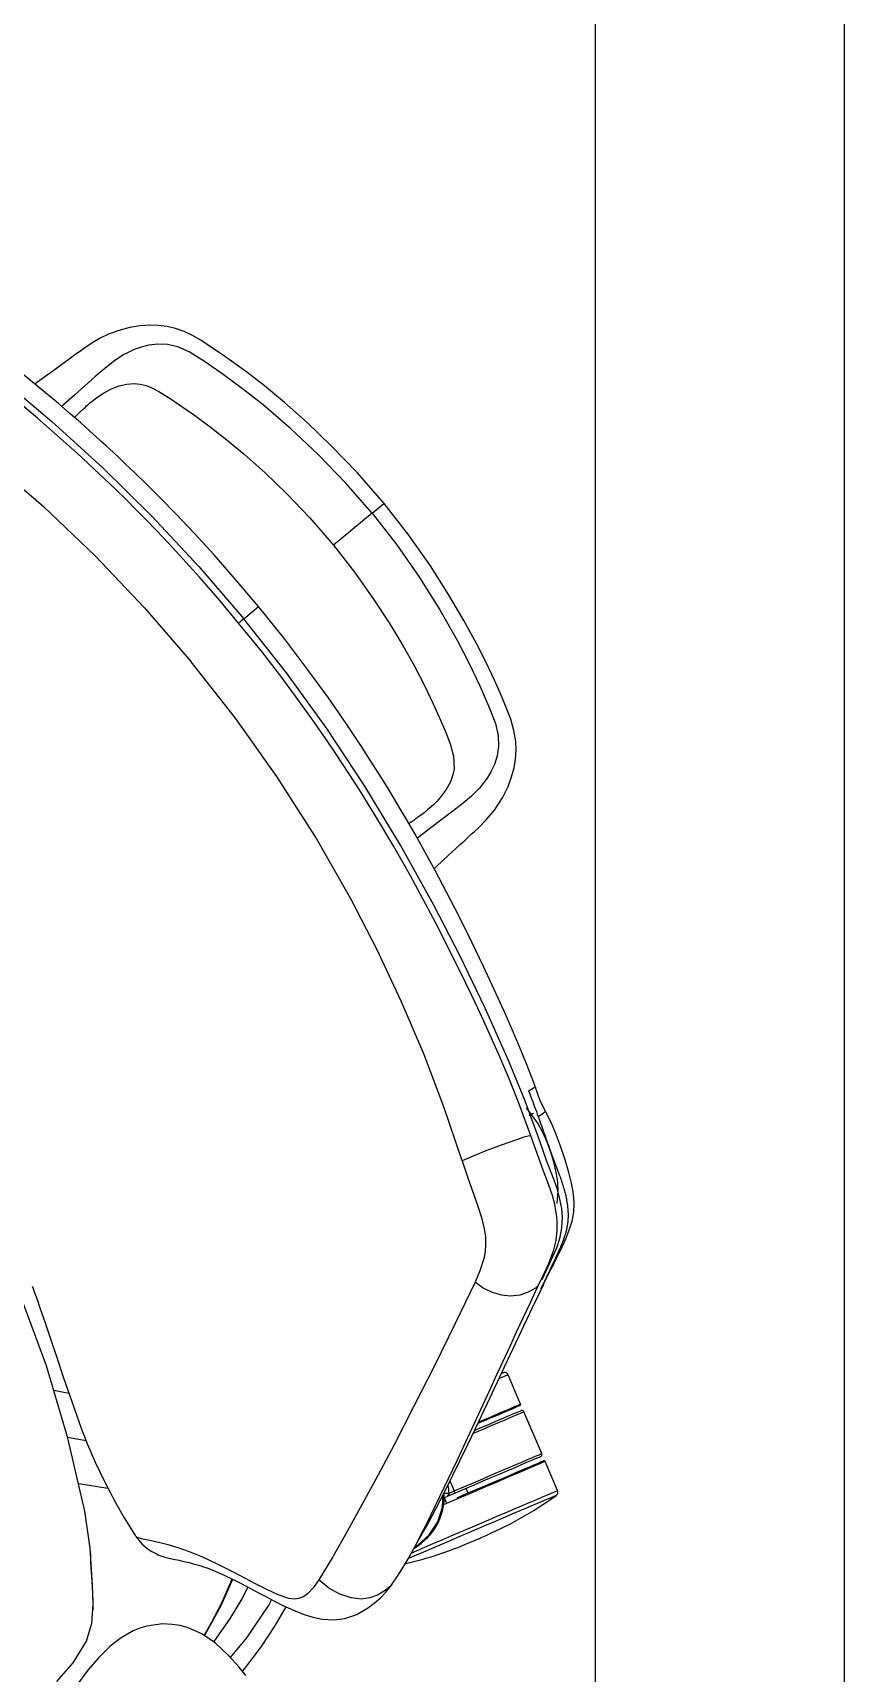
# Model space of a CAD drawing. Extents: x -15 to 8521, y -5327 to 1905.
# Drawn here: x 488 to 514, y 1236.6 to 1289.3 of the extents above; entities that cross this region are included whole.
import ezdxf

# ---------------------------------------------------------------- set-up
doc = ezdxf.new("R2010")
doc.units = 0
doc.layers.add('AR-DIV', color=2, linetype='Continuous')
doc.layers.add('AR-MOB', color=2, linetype='Continuous')

# ---------------------------------------------------------------- blocks, each defined once
blk = doc.blocks.new('CAD-GIR-TELA')
at = {"color": 1, "linetype": 'Continuous'}
for p, q in [((0.001791701836054926, 0.4293157944562154), (0.001791701836054926, 0.4342533092258236)), ((0.001791701836054926, 0.4293157944562154), (0.001791701836054926, 0.4132562680101728)), ((0.001791522077837726, 0.375997456456389), (0.0017915220780651, 0.3821101148550952)), ((0.1834719215237328, 0.3460228232993359), (0.1807720444019196, 0.3461613819022205)), ((0.1833120287917609, 0.3452918915654664), (0.1834719215237328, 0.3460228232993359)), ((0.2279658113104688, 0.3144489004648676), (0.2277228694858877, 0.3150591879239073)), ((0.2285912047923375, 0.3128778524605877), (0.2279658113104688, 0.3144489004648676)), ((0.2530776897308442, 0.2842309178358846), (0.2433206320486079, 0.287089849725362)), ((0.2557298255039768, 0.2834431177298029), (0.2557299161007904, 0.2834433668517704)), ((0.269684158019345, 0.279354325371969), (0.2557298255039768, 0.2834431177298029)), ((0.2696842259631467, 0.2793545744943913), (0.2557299161007904, 0.2834433668517704)), ((0.269684158019345, 0.279354325371969), (0.2696842259631467, 0.2793545744943913)), ((0.2820991266569308, 0.2757272968824509), (0.2723420689594604, 0.2785862287569216)), ((0.264450456684699, 0.253026378920822), (0.2629068350427133, 0.2534786760606949)), ((0.2577437718637157, 0.2510168715189138), (0.2610933660807859, 0.2500354109620275)), ((0.2605805543141742, 0.2482853329079262), (0.2610933660807859, 0.2500354109620275)), ((0.2618343081092007, 0.2498183101533868), (0.2610329420356265, 0.2470834197006297)), ((0.2607753471422711, 0.2462042814422603), (0.261121132162998, 0.2458381134911178)), ((0.2608410481100236, 0.2461347077191931), (0.2623053801792139, 0.2457056471216674)), ((0.1543907513093927, 0.1713866442742074), (0.1581970023469239, 0.1744501867738109)), ((0.1736132096632446, 0.1689960667304149), (0.1689052859019284, 0.1650409410794964)), ((0.1826698080833467, 0.1584484346085446), (0.1897676865594349, 0.1646973075780807))]:
    blk.add_line(p, q, dxfattribs=at)
at = {"color": 1, "linetype": 'Continuous', "flags": 128}
for points in [[(0.001791701835827553, 0.4342966569070086), (-0.01117044715874727, 0.4339364679544815), (-0.02315869779476998, 0.4330111736940125), (-0.03398018941538794, 0.4317192132375567), (-0.04353123091436828, 0.430217625705609), (-0.05178107311871827, 0.4286276668685787), (-0.05876392394679897, 0.4270430528813449), (-0.06460137604585725, 0.4255471725577991), (-0.06888151879297766, 0.4243584403079694), (-0.07248001686298267, 0.4233051412579698), (-0.07570661143813595, 0.4222916568696746), (-0.07878134190059427, 0.4211668817001737), (-0.08160779698960141, 0.4198552630437007), (-0.08414330279788373, 0.4183375503616844), (-0.08639482914509244, 0.4166346701049406), (-0.0884507756588846, 0.4146975673847919), (-0.09031896144279017, 0.4125324476526657), (-0.09206111846151543, 0.410102893426938), (-0.09374199646913439, 0.407253813290481), (-0.09542636788864911, 0.4035329780467691), (-0.09640920429342259, 0.4005704329401851), (-0.09711525187708503, 0.3976280896008575), (-0.09755845029803822, 0.3949361844565829), (-0.0979230442210337, 0.3913211592407606), (-0.09802883727775225, 0.3897287091635917), (-0.09810785509057496, 0.3883622830717286), (-0.0982026243771088, 0.3867902612155376), (-0.09830443142959666, 0.3851560940643139), (-0.09844252009293086, 0.3827558459611282), (-0.09861396314431659, 0.3795859838555771), (-0.0987839510851245, 0.376602648170774), (-0.09891082914805338, 0.3745541187968229), (-0.09903460446162171, 0.3725824783368807), (-0.09906348593517578, 0.372101260085401)], [(0.1026444351657574, 0.3721292526365687), (0.1025855624795895, 0.3731032168070669), (0.1024286479280363, 0.3756023221021678), (0.1022669546989619, 0.3783205438535333), (0.1021048991124189, 0.3813069822722355), (0.1019742558780763, 0.3836762030337013), (0.1018607229796089, 0.3856041560775338), (0.1017761791370049, 0.3869420460669062), (0.1016912615884848, 0.3883622830726381), (0.1016122437911235, 0.3897287091635917), (0.1015064450671161, 0.3913211592407606), (0.1011418511441207, 0.3949361844565829), (0.1003847273409519, 0.3990667618327279), (0.09900977440179304, 0.4035329780467691), (0.0973253973154442, 0.4072538132900263), (0.09564451930759788, 0.410102893426938), (0.09390236794047269, 0.4125324476531205), (0.09203418215679449, 0.4146975673843372), (0.08997823565846375, 0.4166346701049406), (0.0877267036437388, 0.4183375503616844), (0.08464902898867877, 0.4201346903259946), (0.08115924553089826, 0.4216351001746261), (0.07736645854492963, 0.4229083989353057), (0.07323654928904944, 0.4241365381835749), (0.06818478255922855, 0.4255471725577991), (0.06234732763437023, 0.4270430528817997), (0.05536447679082812, 0.4286276668681239), (0.04711463460193954, 0.4302176257060637), (0.03756359166686707, 0.4317192132380114), (0.02674210077225325, 0.4330111736940125), (0.01475385154049036, 0.4339364679544815), (0.001791700430885612, 0.4342966569065538)], [(0.001791701836054926, 0.4293157944562154), (-0.01110542136689219, 0.4289560131519465), (-0.0237780846834994, 0.4279496854314857), (-0.03594583955668895, 0.4264062902589103), (-0.04732823602557801, 0.4244352159876144), (-0.05553947806583892, 0.4226585495503059), (-0.06301005269415327, 0.4207639339092566), (-0.06971529372299301, 0.4188574055606296), (-0.07554551838506995, 0.4169279124766945), (-0.07911330049773824, 0.415174799632041), (-0.08186795673373126, 0.413075629990999), (-0.08393746921410639, 0.4107567324144838), (-0.08545920187248157, 0.4083540383621767), (-0.08657049033740805, 0.4060036604746529), (-0.08738699072364398, 0.4038043880300393), (-0.08833769571424455, 0.3998074320693377), (-0.08865971762838853, 0.3961640972361238), (-0.08868587572601427, 0.3926585056942713), (-0.08859195007016751, 0.3884400099664163), (-0.08842700123341274, 0.3841152512577537), (-0.08824606878511077, 0.3796019278424865), (-0.08808455675011828, 0.3748980693485464), (-0.08806729354000709, 0.3741758796286376)], [(0.001791700430658238, 0.4293157944562154), (0.01468882434392071, 0.4289560131514918), (0.02736148695021257, 0.427949685431031), (0.03952924182362949, 0.4264062902589103), (0.05091163971314927, 0.4244352159880691), (0.05912287891169399, 0.4226585495503059), (0.06659345354069046, 0.4207639339092566), (0.07329870023636431, 0.4188574055606296), (0.07912891923137977, 0.4169279124771492), (0.08269670701088216, 0.415174799632041), (0.08545135757958633, 0.413075629990999), (0.08752087006018883, 0.4107567324140291), (0.08904260271856401, 0.4083540383621767), (0.09015389118371786, 0.4060036604746529), (0.09097039723656053, 0.4038043880300393), (0.09192110221192706, 0.3998074320693377), (0.09224311847469835, 0.396164097235669), (0.09226927657186934, 0.3926585056942713), (0.09217535656785003, 0.3884400099664163), (0.09201040207904043, 0.3841152512577537), (0.09182946963142058, 0.3796019278429412), (0.09166795759574597, 0.3748980693485464), (0.09165065476236123, 0.3741739545621385)], [(-0.08272965060382376, 0.3750879023355083), (-0.08280583745749936, 0.3761896900859938), (-0.08291036790092221, 0.3776685619886848), (-0.08301438876537759, 0.3790535365255892), (-0.08308976596003959, 0.3799258351837125), (-0.08313337976483126, 0.3806071684616654), (-0.08314530377583651, 0.3809984300614815), (-0.08314946529162626, 0.381302045069333), (-0.08315041649007071, 0.3819098186359042), (-0.0831415499076229, 0.3827854238593318), (-0.08304917562668379, 0.3850899627959734), (-0.08277020131367863, 0.3875878677699802), (-0.08222730772149589, 0.3901240926397804), (-0.08137812670383937, 0.3926414293296148), (-0.08027982103089926, 0.3949174774702442), (-0.07896777207292871, 0.3967787104029412), (-0.07757208516500214, 0.3981865817781909), (-0.07595933707239055, 0.3993943380960445), (-0.07432600790048127, 0.4003309562071991), (-0.07193972210848187, 0.4013722066765695), (-0.06861733342134357, 0.4025043196916158), (-0.06427575313728084, 0.4037980466737281), (-0.05884321918688329, 0.4053110486524929), (-0.05321380599048098, 0.4067412506460641), (-0.04659683435215811, 0.4082215493399417), (-0.03893359861899626, 0.4096693259421045), (-0.03021065453663141, 0.4110050870485793), (-0.02045527418817983, 0.4121296810399144), (-0.009743225801230437, 0.412919270293969), (0.001791701836054926, 0.4132214811493213)], [(0.001791700430658238, 0.4132214811493213), (0.0127722545864799, 0.4129470363759538), (0.0230149609703858, 0.4122252996103271), (0.03240119660767959, 0.4111889863434044), (0.04086055830498481, 0.4099473943470002), (0.04836339456824135, 0.4085890761525661), (0.05491392353883384, 0.4071848737003165), (0.06157615093820823, 0.4055359402609611), (0.06704597714974625, 0.4040310914697329), (0.07145521742359051, 0.402733152014207), (0.07526911205445685, 0.4014668740483103), (0.07868838757667618, 0.399912290897646), (0.08197866182058533, 0.3974094487361981), (0.08320783153044431, 0.3959340872456778), (0.08438731221826856, 0.3939364698671852), (0.0854554454999743, 0.3912992815762664), (0.08625598492835707, 0.3881632551328948), (0.08650492838933133, 0.3864825243158521), (0.08664210549272866, 0.3849495470858528), (0.08672792893435144, 0.3825185434011473), (0.08673383998961981, 0.3816878259299301), (0.08673015973249676, 0.381098261104853), (0.08671481592114105, 0.3805726533760208), (0.08668232780200924, 0.3801466955119395), (0.08663287655303975, 0.3795975341904523), (0.08654324830126825, 0.3783929938254005), (0.08645094761550354, 0.3770848176222898), (0.08636005108314748, 0.375770368006215), (0.08631312506076938, 0.3750868605397955)], [(0.0017915220780651, 0.3821131496456474), (-0.009678301941221434, 0.3819841936738158), (-0.02012150130417467, 0.3816419416880308), (-0.02953577160246823, 0.3811493090038311), (-0.03792163728553533, 0.3805630960509916), (-0.04527850914087139, 0.3799348489724252), (-0.05160732848412408, 0.3793093649092043), (-0.05691024685165758, 0.3787248052312862), (-0.06071089540660068, 0.3782719192499826), (-0.06373011353184665, 0.3778919815003974), (-0.06623822128221946, 0.3775627519462432), (-0.06777632256148536, 0.3773547555083496), (-0.06935032610840608, 0.3771371111483859), (-0.07132261201968504, 0.3768575479934952), (-0.07369274435654916, 0.3765115365035854), (-0.07646015124873884, 0.3760936638677777), (-0.08023061891981342, 0.3755004754111724), (-0.08454989688948444, 0.3747873674083166), (-0.08941555051319483, 0.3739414986234806), (-0.09469449627499671, 0.3729732869674081), (-0.1067777950618165, 0.3705615564886102)], [(0.1776264153429565, 0.3525869635273011), (0.1762887971292457, 0.3530541175528015), (0.1699072992332731, 0.3551438204503938), (0.1642233843660961, 0.3569119487210628), (0.1584353353684946, 0.3586196076403212), (0.1520036049000737, 0.3604227718792572), (0.1448352354746021, 0.362361799665905), (0.1369864613166101, 0.3643913049868388), (0.1285739067404847, 0.3664452018811062), (0.1195515629492547, 0.3685494219448628), (0.1110166541980107, 0.3704229072886847), (0.1032820357527271, 0.3720073400963884), (0.09634817188521083, 0.373333204159735), (0.09021497201456441, 0.3744309153235008), (0.08488841512507861, 0.3753263599264756), (0.08209777737351942, 0.3757738330973552), (0.07876068467498953, 0.3762891814249087), (0.07463783018579306, 0.3768959584872391), (0.06972680755097826, 0.3775753440613698), (0.06402383464273953, 0.3783049622388717), (0.05752567281001575, 0.3790586096165498), (0.04867535526045685, 0.3799519253370818), (0.03867526514227393, 0.3807763014519878), (0.02752663111073161, 0.3814629795970177), (0.01523121683499085, 0.3819360899683488), (0.0017915220780651, 0.3821131496456474)], [(-0.1080827496291477, 0.3646012491290094), (-0.08633711715674508, 0.368643726958453), (-0.06444076991874681, 0.3718410833553207), (-0.04242873259477165, 0.3741453278785229), (-0.02033845065966489, 0.3755344922515178), (0.001791522077837726, 0.375997456456389)], [(0.001791522077837726, 0.375997456456389), (0.001791240388683946, 0.3749341018365158), (0.001790936062207038, 0.3745470527114776), (0.001790573704965936, 0.3742454533507953), (0.001790188694940298, 0.3740210373189257), (0.001789820670865083, 0.3738656061832444), (0.001789655057791606, 0.3738237532515996)], [(0.2266197681494759, 0.3149995112453325), (0.2258456246224796, 0.316661603004377), (0.2216802150944659, 0.3250891050624887), (0.2200337955475788, 0.327778836017842), (0.2179444550222343, 0.330376187010188), (0.2152985020641154, 0.3327701617017738), (0.2129528122570719, 0.3343835835503342), (0.2103000196982521, 0.3358361841214901), (0.2073994386928462, 0.337127601042539), (0.2043625865078411, 0.3382759751111735), (0.1979578860573383, 0.3404518751258365), (0.1914487117892349, 0.3427652013829174), (0.1785389362946717, 0.3473289838707387), (0.1654042125660453, 0.3514218981204067), (0.1475934643694927, 0.356282501305941), (0.1296432176898179, 0.3606596214854108), (0.1116657937855052, 0.3646012491285546), (0.08992015563057976, 0.368643726958453), (0.06802381405918823, 0.3718410833557755), (0.04601177673589518, 0.3741453278789777), (0.02392149444563074, 0.3755344922519726), (0.001791522077837726, 0.375997456456389)], [(0.001793067785456515, 0.3738249309349158), (-0.008440534938017663, 0.3737308297527306), (-0.0175429400972007, 0.373479712102835), (-0.02551266534260321, 0.3731309375830278), (-0.03235018520035737, 0.372734421729092), (-0.03805730263820806, 0.3723341916461322), (-0.0426912023992827, 0.3719629959109625), (-0.04721888162907817, 0.3715604331137001), (-0.05179856563950125, 0.3711132543558051), (-0.05642964292019315, 0.3706202593152739), (-0.07326366677239093, 0.3684852157261957), (-0.09008352165596989, 0.3658244285365981), (-0.1042830947374114, 0.3631783396899664), (-0.1182023629644391, 0.3602526197460065), (-0.1308435141288555, 0.3573433420328911), (-0.1351482635989214, 0.3563067343375224), (-0.1405913542050712, 0.3549627747679551), (-0.1472114908547155, 0.3532699727493309), (-0.1549940544807669, 0.3511780050816924), (-0.1639153329194869, 0.3486153050475878), (-0.1739364061288597, 0.3454604810203818), (-0.1850353850800275, 0.3415523946114263)], [(0.1886184292359303, 0.3415523946114263), (0.1789810193238281, 0.3449714493158353), (0.1703459511436449, 0.3477503442504712), (0.1627264509277211, 0.3500099275215689), (0.1561483030970976, 0.351843462331999), (0.1506331815010071, 0.3533115086147518), (0.1461412488240512, 0.3544666317025076), (0.1417420131617746, 0.355567966498711), (0.1372808700384667, 0.3566582265816578), (0.1327587819557721, 0.3577389293404849), (0.1162225554942324, 0.3614590851461799), (0.09952847458612268, 0.3647752513793421), (0.08885501184840905, 0.3666384773064237), (0.07814780406056343, 0.3682978513406852), (0.0678511366991188, 0.3696924964524442), (0.05830184331898636, 0.3708070122211211), (0.05389203685604116, 0.3712629556303), (0.04830131158064432, 0.3717874762578504), (0.04147593017341933, 0.3723464214044725), (0.03341339007761235, 0.372890917298264), (0.02411159354051051, 0.3733631444142702), (0.01356960635052928, 0.3736989644471578), (0.001789976370218938, 0.3738249309353705)], [(-0.177292613477448, 0.3194041710371494), (-0.1601585218120363, 0.3258944344725023), (-0.1428227071214678, 0.3317754069530565), (-0.1252393644410859, 0.3369029358882472), (-0.1074780504923183, 0.3414216721134835), (-0.08955182169324871, 0.3453024227424066), (-0.06693295068293992, 0.3491766508368528), (-0.04412830911155652, 0.3519391261920646), (-0.02119832457606208, 0.3535873802088645), (0.0017915220780651, 0.3541324423067636)], [(0.1808756576178894, 0.3194041710376041), (0.1637415659529324, 0.3258944344720476), (0.1464057512621366, 0.3317754069530565), (0.1288224085815273, 0.3369029358882472), (0.1110610889811596, 0.3414216721139383), (0.09313487150120636, 0.3453024227424066), (0.07051599482406345, 0.3491766508368528), (0.04771135042642527, 0.3519391261925193), (0.02478136800687025, 0.3535873802088645), (0.0017915220780651, 0.3541324423067636)], [(0.177010398007269, 0.3501818235272367), (0.177123636492297, 0.3513684722006474), (0.1772535889695064, 0.3520411993526977), (0.1773854438595208, 0.352408001436288), (0.1775247045391097, 0.3525883223896926), (0.1776220896342693, 0.3525744846469934)], [(0.177010398007269, 0.3501818235272367), (0.1780068966279487, 0.3498504197996226), (0.1790023761057, 0.349515845379301)], [(0.1855329750849251, 0.3501411709171407), (0.1815519857645995, 0.351163352012918), (0.177627660954613, 0.3525985138621763)], [(0.1790023761057, 0.349515845379301), (0.180597725085363, 0.3489726177499506), (0.1821907413664121, 0.3484221428566343)], [(0.1821907413664121, 0.3484221428566343), (0.1829839089768939, 0.3481451841757917), (0.1837764650922509, 0.3478665042757711)], [(0.1853671713129188, 0.3473010819016054), (0.1854682932744254, 0.3485434212643668), (0.1855261581370087, 0.349331108120623), (0.1855513876732857, 0.3497894748411454), (0.1855543998105986, 0.3500407963224461), (0.1855248219128498, 0.3500625834053608)], [(0.225187890227744, 0.3208976959786014), (0.2231372772619125, 0.3254498602032072), (0.2213155645465577, 0.3291389886821889), (0.2196900035212366, 0.3321188819131748), (0.2182057188385897, 0.3343719652871187), (0.2171591914614055, 0.335672577160949), (0.216352978781515, 0.3365429507675799), (0.2157028993142376, 0.3371825670019462), (0.2149534644102005, 0.3378612504998273), (0.2140892283428002, 0.3385761250119685), (0.2128296767273241, 0.3395100027610169), (0.2111227199002315, 0.3406154820872871), (0.2086943433578199, 0.3419554556680851), (0.2054940653904396, 0.3434836089445525), (0.2015402985855417, 0.3451394725825594), (0.1968954826370464, 0.3468782267709685), (0.1934434528873226, 0.3480811591516613), (0.1896757369124771, 0.349275711860173), (0.1855329750849251, 0.3501411482634467)], [(0.1835751950209215, 0.3468329087336315), (0.183576757714718, 0.3468372797478878), (0.1835575071770563, 0.3466263617542609), (0.1834719215237328, 0.3460228232993359)], [(0.2108153000665425, 0.3342130237538186), (0.2107077914581623, 0.3343487966894827), (0.2080404590803937, 0.3369656020659022), (0.2056188994858985, 0.3387910290102809), (0.2028652114495344, 0.3404057417774311), (0.1998813322143178, 0.3418495097371306), (0.1967417047919753, 0.3431378239238256), (0.1935212250878067, 0.3442575939466224), (0.1902250114842445, 0.3452153423550044), (0.1868891644123778, 0.3458615717049724), (0.1834719215237328, 0.3460228232993359)], [(0.1837764650922509, 0.3478665042757711), (0.1845721465954284, 0.3475847216573129), (0.1853671713129188, 0.3473010819016054)], [(0.1853671713129188, 0.3473010819016054), (0.1861686279678452, 0.3470129579263812), (0.1869595987520825, 0.3467264872115265)], [(0.1869595987520825, 0.3467264872115265), (0.1877608968818549, 0.3464342413444683), (0.1885461604426837, 0.3461460041198734)], [(0.1885461604426837, 0.3461460041198734), (0.1892040760005784, 0.3459032434734581), (0.1898858622321313, 0.3456509934312635)], [(0.1898858622321313, 0.3456509934312635), (0.1905702076628586, 0.3453977921899423), (0.1912394923772354, 0.3451508190705681)], [(0.1912394923772354, 0.3451508190705681), (0.1918984270776036, 0.3449086925566007), (0.1925674173783136, 0.3446640974416368)], [(0.1925674173783136, 0.3446640974416368), (0.1932369965054477, 0.3444205667597089), (0.1939098368918621, 0.3441771719808457)], [(0.1939098368918621, 0.3441771719808457), (0.1945736182140081, 0.3439384199618871), (0.1952348629909011, 0.3437021818508583)], [(0.1952348629909011, 0.3437021818508583), (0.1958994143330983, 0.3434667137594261), (0.1965669098688068, 0.3432324459890879)], [(0.1965669098688068, 0.3432324459890879), (0.1969848957387512, 0.3430869118969895), (0.1974032439816256, 0.3429419893004706)], [(0.1974032439816256, 0.3429419893004706), (0.1982645585087539, 0.3426455083063047), (0.1991193957921951, 0.3423532624397012)], [(0.1886172515526141, 0.3415491786422535), (0.1886161191750944, 0.3415516245909203), (0.1884337599217361, 0.3413302433650642), (0.1881566880058472, 0.3407945347748864), (0.1876038803991378, 0.3395242255141966), (0.1869418203116311, 0.3378621564083915), (0.1858800963298108, 0.3350485199030118), (0.1848787284500304, 0.332285319832863), (0.1839763989551102, 0.329697027905695), (0.1831890971095618, 0.3273397877792377), (0.1825303888629151, 0.325262450527589), (0.1819703792982637, 0.3233807893584526), (0.181441691472628, 0.3214957083887384), (0.1808756576178894, 0.3194041710376041)], [(0.2271498827803953, 0.3132237733693728), (0.2254925470310809, 0.3167298178650526), (0.2240145131074769, 0.3197095525706573), (0.2227030303381525, 0.3221173423507935), (0.2215595934728753, 0.3239701503521246), (0.2197262851320829, 0.3264284444953773), (0.2173466690812802, 0.3288858100945617), (0.215321127110883, 0.3305378236150318), (0.2139658889818747, 0.3314824137187316), (0.2123581064126938, 0.3324710309434522), (0.2104701265409403, 0.3334843114994328), (0.2078732964309893, 0.3346753991168043), (0.2042508654253652, 0.3360761364619975), (0.1996615589721387, 0.3376455311909012), (0.1942806702707003, 0.3394866529847604), (0.1886184065831458, 0.3415523946109715)], [(0.1991193957921951, 0.3423532624397012), (0.1995594405207157, 0.3422036744154866), (0.2000000061477749, 0.3420543808038019)], [(0.2000000061477749, 0.3420543808038019), (0.2004443539315162, 0.3419040453964044), (0.2008883167206932, 0.3417538458766103)], [(0.2008883167206932, 0.3417538458766103), (0.2017699915249977, 0.3414546018680085), (0.2026447587688835, 0.3411548822518853)], [(0.2026447587688835, 0.3411548822518853), (0.2035155173862222, 0.3408516749077535), (0.2043782134128378, 0.3405443683241174)], [(0.2043782134128378, 0.3405443683241174), (0.2048163330910029, 0.340385177668395), (0.2052518935861372, 0.3402247866915786)], [(0.2052518935861372, 0.3402247866915786), (0.2056913268197604, 0.3400607267767555), (0.2061275440848931, 0.339895647719004)], [(0.2061275440848931, 0.339895647719004), (0.2063407268483388, 0.3398140480699112), (0.2065530943009435, 0.3397320634107928)], [(0.2065530943009435, 0.3397320634107928), (0.2067676359265533, 0.339648448114076), (0.2069813395723941, 0.3395643345734243)], [(0.2069813395723941, 0.3395643345734243), (0.2071912837143373, 0.3394807645822766), (0.2074004125449846, 0.3393965604445839)], [(0.2074004125449846, 0.3393965604445839), (0.2076083183858373, 0.33931181277012), (0.2078154542218726, 0.3392262724237298)], [(0.2078154542218726, 0.3392262724237298), (0.2081560529170474, 0.3390830936832572), (0.2084942962610512, 0.3389378766578375)], [(0.2084942962610512, 0.3389378766578375), (0.2088304107064687, 0.338790530749975), (0.2091638074439288, 0.3386414636229347)], [(0.2091638074439288, 0.3386414636229347), (0.209516432065584, 0.3384805743858124), (0.2098654104022444, 0.3383180318742234)], [(0.2098654104022444, 0.3383180318742234), (0.2102153173152601, 0.3381512089440548), (0.2105604002597374, 0.3379822571314435)], [(0.2105604002597374, 0.3379822571314435), (0.210891577502025, 0.3378156380340442), (0.2112184517052356, 0.3376466862214329)], [(0.2112184517052356, 0.3376466862214329), (0.2115412493064923, 0.3374752658237412), (0.2118599929901848, 0.3373013768077726)], [(0.2118599929901848, 0.3373013768077726), (0.2133943517358148, 0.3363926606511995), (0.2148143622564476, 0.3354239507657439)], [(0.2148143622564476, 0.3354239507657439), (0.2150835527750132, 0.3352235639486025), (0.2153486440549841, 0.3350204367698097)], [(0.2153486440549841, 0.3350204367698097), (0.2158580360371616, 0.3346128688267527), (0.2163474980427509, 0.3341978498028766)], [(0.2163474980427509, 0.3341978498028766), (0.2168234393568582, 0.3337703971888004), (0.2172768688894848, 0.3333397512597003)], [(0.2172768688894848, 0.3333397512597003), (0.2175391745015531, 0.3330791668663551), (0.2177975394154146, 0.3328135093984201)], [(0.2177975394154146, 0.3328135093984201), (0.2180476379221545, 0.3325473310319467), (0.2182923689251766, 0.3322774384364493)], [(0.2182923689251766, 0.3322774384364493), (0.2184035238033175, 0.3321514040039801), (0.2185127083557745, 0.3320253242814033)], [(0.2185127083557745, 0.3320253242814033), (0.2186192884032607, 0.3319000372325718), (0.2187242378286101, 0.3317744784071692)], [(0.2187242378286101, 0.3317744784071692), (0.2188298666776518, 0.3316458168483223), (0.218934159317314, 0.331516611738607)], [(0.218934159317314, 0.331516611738607), (0.2190386784420753, 0.3313849380274405), (0.2191418160514331, 0.3312529699019251)], [(0.2191418160514331, 0.3312529699019251), (0.2192497549610835, 0.3311128486207053), (0.2193558367789592, 0.3309731349868343)], [(0.2193558367789592, 0.3309731349868343), (0.2194626433110898, 0.330830228022478), (0.2195678644966392, 0.3306871398790463)], [(0.2195678644966392, 0.3306871398790463), (0.2196714324222739, 0.3305438931952267), (0.2197737320523174, 0.3303998312003387)], [(0.2197737320523174, 0.3303998312003387), (0.2198729969072701, 0.3302575130928744), (0.2199714011451306, 0.330113813454318)], [(0.2199714011451306, 0.330113813454318), (0.2200590703746457, 0.3299835665488899), (0.2201460828184736, 0.3298522552099712)], [(0.2201460828184736, 0.3298522552099712), (0.2202302416660586, 0.3297234577635209), (0.2203136757686934, 0.3295940941275148)], [(0.2203136757686934, 0.3295940941275148), (0.2203897040969878, 0.3294748087150765), (0.2204650076805592, 0.3293554327051424)], [(0.2204650076805592, 0.3293554327051424), (0.2205410359940743, 0.3292337013440374), (0.2206162036898149, 0.329112264395917)], [(0.2206162036898149, 0.329112264395917), (0.2207051638531539, 0.3289671832581007), (0.2207931954392279, 0.328822056829722)], [(0.2207931954392279, 0.328822056829722), (0.2208825179591258, 0.3286732614633365), (0.2209716139948341, 0.3285231525401286)], [(0.2209716139948341, 0.3285231525401286), (0.2210548895718603, 0.3283813779530647), (0.2211376215980181, 0.3282390824833783)], [(0.2211376215980181, 0.3282390824833783), (0.2212185191708613, 0.3280985308856543), (0.2212985561261576, 0.3279580472317321)], [(0.2212985561261576, 0.3279580472317321), (0.2214427313558645, 0.3277014488276109), (0.2215844606369046, 0.3274451222146126)], [(0.2215844606369046, 0.3274451222146126), (0.2217239478009105, 0.3271893617902606), (0.2218620760877457, 0.3269330125090164)], [(0.2218620760877457, 0.3269330125090164), (0.2221465990994602, 0.3263960582921754), (0.2224263660855286, 0.3258571563715122)], [(0.2224263660855286, 0.3258571563715122), (0.2227088055058175, 0.3253035560915123), (0.2229876439312193, 0.3247489140157995)], [(0.2229876439312193, 0.3247489140157995), (0.2232477300638038, 0.3242253219341364), (0.2235048946567986, 0.3237020922251759)], [(0.2235048946567986, 0.3237020922251759), (0.2237564426225163, 0.3231852944536513), (0.2240051143080564, 0.3226700140698995)], [(0.2240051143080564, 0.3226700140698995), (0.2242631848087058, 0.322130817721245), (0.2245191264271398, 0.3215918705095646)], [(0.2245191264271398, 0.3215918705095646), (0.2247745471318012, 0.3210512473542622), (0.2250298319647754, 0.3205094238783204)], [(0.1808756576178894, 0.3194041710376041), (0.1862664886700713, 0.317352991867665), (0.1916904759455065, 0.3153636862020903), (0.1953026248970673, 0.3140406984039146), (0.1988469666514447, 0.3126314908199674), (0.2021839008089046, 0.3110253162349181), (0.2044350138419304, 0.3096489025178926), (0.2063954889763409, 0.3081322089633431), (0.2080560633328332, 0.3065117436817673), (0.2094604243100093, 0.3048275704272783), (0.2117208002389361, 0.3013619520575048), (0.2135582984008124, 0.2978434966253189)], [(0.2250298319647754, 0.3205094238783204), (0.2253029405287634, 0.3199288048986091), (0.2255770229451173, 0.3193456720268841)], [(0.2251532845602924, 0.3208863042000303), (0.225364270482487, 0.3204699942425577), (0.2255770229451173, 0.3193456720268841)], [(0.2277400364321238, 0.315065868999227), (0.2264324264172046, 0.3179746031764807), (0.225187890227744, 0.3208976733408235)], [(0.2255770229451173, 0.3193456720268841), (0.2258540495543002, 0.3187547936458941), (0.2261301929090678, 0.3181640058469384)], [(0.2261301929090678, 0.3181640058469384), (0.2263695111166726, 0.3176508770138753), (0.2266083537176655, 0.317137997287773)], [(0.2266083537176655, 0.317137997287773), (0.2268436406302499, 0.3166322968818349), (0.2270786331296222, 0.3161270494451855)], [(0.2270861068632257, 0.3132057231528051), (0.2272969342600391, 0.3127766399015854), (0.2273653302988805, 0.3116233059918159), (0.2268838629395304, 0.3089880880424971), (0.2259227853126049, 0.3063201441696037), (0.2242056370125738, 0.3036942570752217), (0.2222238730398658, 0.3017785111219382), (0.2196669028821816, 0.3000291125058538), (0.216716247814702, 0.2986489166314641), (0.2135582984008124, 0.2978434966253189)], [(0.2270786331296222, 0.3161270494451855), (0.2277771107162607, 0.3146258242700242), (0.228474002955636, 0.3131293777737483)], [(0.2715983412792866, 0.215457271267951), (0.2707370041143804, 0.2185645577933428), (0.2698637316050281, 0.2212080194963164), (0.269072375810083, 0.2233896040975196), (0.2684152529259336, 0.2251037402602378), (0.2678421303328378, 0.2265474402765904), (0.2672249126760562, 0.2280632732140475), (0.2665612445885017, 0.2296587354439907), (0.2652208180695652, 0.2327975249177143), (0.263747743986869, 0.2361552723064051), (0.2622520901475127, 0.2394954450705882), (0.2595766272511355, 0.2453511880307815), (0.2568639315286418, 0.2511799122758021), (0.2540461278560997, 0.2571497543235637), (0.2512643793097595, 0.2629741075538732), (0.2483999893340751, 0.2689152096668295), (0.2455436392804131, 0.2748122167167821), (0.2428615632516085, 0.280350756048847), (0.2419561989672729, 0.2822230863621371), (0.2408984156838869, 0.284413390323607), (0.2396127286244791, 0.2870801112067056), (0.2380963748041722, 0.2902323760658874), (0.2363467044131085, 0.2938804669088313), (0.2343986401995153, 0.2979567350948855), (0.2322205886337088, 0.3025335173610983), (0.229808541088687, 0.3076238361400101), (0.2271438358377509, 0.3132369996164925)], [(0.266372861060745, 0.2300998899122533), (0.2663164003511156, 0.2302737562745278), (0.2655041407440422, 0.232548943798065), (0.2648342898414739, 0.2343237304908143), (0.2642381119005677, 0.2358493472224836), (0.2635718166859533, 0.2375092195020443), (0.2627593079409962, 0.2394846647716804), (0.2617920022082671, 0.2417843571020057), (0.2604240360760741, 0.2449640030172304), (0.2588046352284437, 0.2486476054514242), (0.2569196675092371, 0.2528574271086654), (0.2547573334456956, 0.2576167271540726), (0.2523600974946021, 0.2628266257584073), (0.2499223900967991, 0.2680673025811302), (0.2452291986669479, 0.2780240223660257), (0.2405613047178576, 0.2878615699573857), (0.2359912714707662, 0.2975235979110948), (0.2315590720970704, 0.3069562047162435), (0.2292950498829214, 0.3117988029921435), (0.2280445800008692, 0.3144809922550849)], [(0.228474002955636, 0.3131293777737483), (0.2285325925472534, 0.3130035924641561), (0.2285912047923375, 0.3128778524605877)], [(0.2135582984008124, 0.2978434966253189), (0.2198786814774394, 0.2842127090939357), (0.2259727234873026, 0.270685127100478), (0.2318573196005218, 0.2573555086287342), (0.2374582306663342, 0.2443305696133393), (0.2416582911673686, 0.2342149309638444), (0.2455943927664066, 0.2244603871590698), (0.2492747565781883, 0.2151664974976484), (0.2526620592118434, 0.2064333194930441), (0.2555513163672458, 0.1983258293830659)], [(0.2416208771794572, 0.2857572819498273), (0.2417523696969965, 0.2862060233865122), (0.2418279677092414, 0.2864640485959171), (0.2418311157339303, 0.2864748062420404)], [(0.2433206320486079, 0.287089849725362), (0.2433080399337086, 0.2870468417486336), (0.2432074388541423, 0.2867034800387955), (0.2430073917569189, 0.286020810536229), (0.242710299283317, 0.2850068278880826), (0.2424099908414519, 0.283981929067977)], [(0.2489591609498802, 0.270175055695745), (0.2496846798733259, 0.2726511735863824), (0.2503938924835438, 0.2750715328443221), (0.2510337804781102, 0.2772554275065886), (0.2515969154299, 0.2791772430405217), (0.2520766389322944, 0.2808144676200754), (0.2524673343280028, 0.2821478960131572), (0.2527644494539345, 0.2831618786462968), (0.2529644738986008, 0.2838445481484086), (0.2530650976157176, 0.2841879098582467), (0.2530776897308442, 0.2842309178358846)], [(0.2533396103324321, 0.2837518964247465), (0.2533106212918028, 0.2836529939268075), (0.2531822314929286, 0.2832147610142783), (0.252952742400339, 0.282431535753858), (0.2526249396519233, 0.2813128301650067), (0.2522028092364508, 0.2798722328830081), (0.2516914922041451, 0.2781271826133889), (0.251097194023032, 0.2760989229191182), (0.2504271166508261, 0.2738120265353245), (0.2496893679542609, 0.2712942821822253), (0.249196191734427, 0.2696111054169705)], [(0.2502426285152524, 0.2674619976164649), (0.2507888682964676, 0.2693262200641584), (0.2515477472904877, 0.2719161426139181), (0.252243982760092, 0.2742922709203413), (0.2528691044510651, 0.2764257065250604), (0.2534155027581164, 0.2782905177987232), (0.2538765645492731, 0.2798639891138919), (0.2542466279076052, 0.2811270058200535), (0.2545212312218155, 0.2820641674820763), (0.2546970226344456, 0.2826641049427963), (0.2547718732641897, 0.2829195256481398)], [(0.2557298255039768, 0.2834431177293482), (0.2556530498236498, 0.2831810838924866), (0.255472706217688, 0.2825655874548829), (0.2551909915275701, 0.2816041248333931), (0.2548113255529643, 0.2803083822036569), (0.2543383284325955, 0.2786941223907888), (0.2537777526638365, 0.2767810035797993), (0.2531364152102924, 0.2745922622962098), (0.2524221521778145, 0.2721545322601742), (0.2516435923298559, 0.2694974819369236), (0.2508102477161174, 0.2666534295849488), (0.2507316375670143, 0.2663850770304634)], [(0.2557298255039768, 0.2834431177293482), (0.2555811207341776, 0.2834712461681193), (0.2554297661843066, 0.2834698193619261), (0.2552816049653757, 0.283438905255025), (0.2551423442860141, 0.2833796815311871), (0.2550173063434613, 0.2832944356123335), (0.2549113151378606, 0.2831864513968867), (0.2548284472081832, 0.2830598507762261), (0.2547718732641897, 0.2829195256481398)], [(0.2610933660807859, 0.2500354109620275), (0.2620397453481473, 0.253265221521815), (0.2629745969491069, 0.2564557609707663), (0.2638865743651877, 0.2595681885150043), (0.2647645802312582, 0.262564637212563), (0.2655979248449967, 0.2654087122173223), (0.2663764620394886, 0.2680657399032498), (0.2670907477252058, 0.2705034699383759), (0.2677320625259654, 0.2726922112069587), (0.2682926382947244, 0.2746053526711876), (0.2687656354307819, 0.2762195898462778), (0.2691453014044782, 0.2775153324605526), (0.2694270387326014, 0.2784768177507431), (0.2696073823385632, 0.2790922915355623), (0.269684158019345, 0.279354325371969)], [(0.2702080671665499, 0.2783965316580179), (0.2701332165372605, 0.2781411335899975), (0.269957425124403, 0.2775411734914996), (0.2696828218101928, 0.2766040118294768), (0.2693127584670947, 0.2753409951233152), (0.2688516966757106, 0.273767523809056), (0.2683052983536527, 0.2719027351722616), (0.2676801766626795, 0.2697692769297646), (0.2669839411930752, 0.2673931486237962), (0.2662250621990552, 0.2648032260740365), (0.2654127572857305, 0.2620310121992588), (0.2645569461503783, 0.2591102521105313), (0.2636680014445574, 0.2560764573536289), (0.2627567713955159, 0.2529665210640815), (0.2618343081092007, 0.2498183101533868)], [(0.2633779071129538, 0.249366013013514), (0.264311354545498, 0.2525516605655866), (0.2652334554752542, 0.2556986485019479), (0.2661330446078409, 0.2587687475079292), (0.2669991604350344, 0.2617247247735577), (0.2678213397396121, 0.2645306836989221), (0.2685895948798134, 0.2671525621503861), (0.269294572363151, 0.269558540115213), (0.2699277339918353, 0.2717194020819989), (0.2704813795621703, 0.2736089219947644), (0.2709488053628775, 0.275204180392393), (0.2713243268074166, 0.2764857908509839), (0.2716033917174627, 0.2774381944077504), (0.2717826255834552, 0.2780498407287268), (0.2718598315802865, 0.2783133240241114), (0.2718630475490045, 0.278324308154879)], [(0.2723420689594604, 0.2785862287569216), (0.2723294541917767, 0.2785432207947451), (0.2722288531276718, 0.2781998590699004), (0.2720288286834602, 0.2775171895823405), (0.2717317135568464, 0.2765032069346489), (0.2713409955081261, 0.2751697785415672), (0.2708612720214205, 0.2735325539615587), (0.2702981597067264, 0.271610738443087), (0.2696582490596029, 0.2694268437658138), (0.2689490591178583, 0.2670064845078741), (0.2681789015641698, 0.2643780155767672), (0.267356767566298, 0.26157228312195), (0.2664923503050431, 0.258622171620118), (0.265595773324776, 0.2555622867243983), (0.2646775224968678, 0.2524284571072712), (0.2637483781193168, 0.2492574626089663)], [(0.2830211596426579, 0.2744056452934274), (0.2829927820814646, 0.2743087810958968), (0.2828670194251117, 0.2738796072480909), (0.2826422636890129, 0.2731125524442177), (0.282321255250281, 0.2720169475096554), (0.2819078442107639, 0.2706060639975476), (0.2814070810084104, 0.268897068869137), (0.2808250352227333, 0.2669106621065112), (0.2801687955936814, 0.2646709861737691), (0.2794462887920872, 0.2622052182809966), (0.2786663247914021, 0.2595432986981905), (0.2778383250440584, 0.2567175003941884), (0.2769723903800241, 0.2537621799137924), (0.2760789840783673, 0.250713188552254), (0.2751689996564437, 0.2476075326644605), (0.2742534438989424, 0.2444828980151215), (0.2733434594931623, 0.2413772421273279), (0.272450053175362, 0.2383282507817057), (0.2715841185270165, 0.2353729303008549), (0.2707561187642114, 0.2325471546350855), (0.2699761547632988, 0.22988521239904), (0.2692536479771661, 0.227419444521729), (0.2685974083326528, 0.2251797685730708), (0.2684811124197495, 0.2247829356533657)], [(0.2702080671665499, 0.2783965316580179), (0.2702361729679978, 0.2785452137895845), (0.2702347235092475, 0.2786965230488931), (0.2702037641111019, 0.2788446389768069), (0.2701445177342521, 0.2789838770031565), (0.2700592265093746, 0.2791088922931522), (0.2699511743651328, 0.2792148608605203), (0.2698245284384484, 0.2792977514282029), (0.269684158019345, 0.279354325371969)], [(0.2735054358008711, 0.2463985307185794), (0.274434580178422, 0.2495695252177939), (0.2753528310070124, 0.2527033548344662), (0.2762494079868247, 0.2557632397297311), (0.2771138252480796, 0.2587133512315631), (0.2779359366088556, 0.2615190836868351), (0.2787061167996399, 0.2641475526174872), (0.2794153067413845, 0.2665679118758817), (0.2800552173887354, 0.2687518065527001), (0.2806183297029747, 0.2706736220720813), (0.2810980532053691, 0.2723108466516351), (0.2814887712540894, 0.273644275044262), (0.2817858863652418, 0.2746582576928631), (0.2819859108251421, 0.2753409271795135), (0.282086511889247, 0.2756842889052677), (0.2820991266569308, 0.2757272968824509)], [(0.2596568000942625, 0.2470479307476126), (0.2596745332286901, 0.2470717108403733), (0.2597271211836869, 0.2471421225268386), (0.259812480352366, 0.2472564707368292), (0.2599273494593035, 0.2474103618319532), (0.2600673348686087, 0.2475978621046124), (0.2602270464224148, 0.247811792236007), (0.2604003465958158, 0.2480439084702084), (0.2605805543141742, 0.2482853329074715)], [(0.2605805543141742, 0.2482853329074715), (0.260813123502885, 0.247739229029321), (0.2609418076997372, 0.2473756202616642), (0.260996615133763, 0.247203792199798), (0.2610241773688813, 0.2471129296395702), (0.2610329420356265, 0.2470834197006297)], [(0.2618343081092007, 0.2498183101533868), (0.2618200627030092, 0.2498224773207767), (0.2617778926901337, 0.2498348429667203), (0.2617094287072632, 0.2498549088304571), (0.261617275228673, 0.2498819048769292), (0.2615050106107901, 0.2499147893399822), (0.2613769152405894, 0.2499523392166338), (0.2612379036831953, 0.2499930597705315), (0.2610933660807859, 0.2500354109620275)], [(0.2637483781193168, 0.2492574626089663), (0.2628192563950051, 0.2460864681261228), (0.2623779207481221, 0.2445802831107358)], [(0.2668747566408456, 0.2289050427752954), (0.2671049251873683, 0.2299298963043839), (0.2668686417691788, 0.234895290390341), (0.2653679374923286, 0.2396451916361002), (0.262708509164213, 0.243845025668179), (0.2597224784092305, 0.2465597823133976)], [(0.2610329420356265, 0.2470834197006297), (0.2610311302198625, 0.2470772142169153), (0.2609995819805135, 0.246969569720477), (0.2608583962344255, 0.2464877399893339), (0.2607753471422711, 0.2462042814422603)], [(0.2677254493944474, 0.2266724102596527), (0.2683047548175637, 0.2286495088201264), (0.2690749350085753, 0.2312779551134554), (0.2698970463695787, 0.2340836875537207), (0.2707614636153721, 0.2370337990701046), (0.2716580406106459, 0.2400937066190636), (0.2725762914390089, 0.2432275362361906), (0.2735054358008711, 0.2463985307185794)], [(0.2770217170600517, 0.2432442049371275), (0.2770653365321323, 0.2433931135387866), (0.2771895817857057, 0.2438171236985909), (0.2773755193654779, 0.2444517347857982), (0.2775948623063869, 0.2452002864351925), (0.2778141825945113, 0.245948838068216), (0.2780001428268406, 0.2465834265181002), (0.2781243880806414, 0.2470074366783592), (0.2781680075522672, 0.2471563452800183)], [(0.2074036058604634, 0.161773433421331), (0.2104188974478802, 0.1617659596881822), (0.2127151699774004, 0.1621498381359743), (0.2143932736519218, 0.1626606342706509), (0.2155301879822673, 0.1631239721509701), (0.2161921574886492, 0.1634400660391293), (0.2167279113837139, 0.1637232528260029), (0.2175462632246763, 0.1642046635756742), (0.2184536884631143, 0.1648048728120557), (0.2195021861818987, 0.1655688135629134), (0.2207558720324414, 0.1665405016292425), (0.2220798789885521, 0.1675908564702695), (0.2234246765226544, 0.1686464655799682), (0.2247952244754288, 0.169684669925573), (0.2258914635581277, 0.1704781319490394), (0.2269652361039789, 0.1712209650563636), (0.22794096678399, 0.1718666621900411), (0.2287671547308037, 0.1723914319545656), (0.2294331328791941, 0.1727999850540982), (0.2302862036367515, 0.1733051419087133), (0.2314709952042904, 0.1739748116324336), (0.2331234616788151, 0.1748513567363261), (0.2352043093280827, 0.1758756101048675), (0.2377677340914488, 0.1770533355861517), (0.2408227044218165, 0.1783830157787634), (0.2438885003721225, 0.1796714092279217), (0.2466780170655056, 0.1808259774306862), (0.2491067106896026, 0.1818330638525367), (0.2515945600782743, 0.1828834866373654), (0.2545414556109336, 0.184182411263464), (0.2578651182150224, 0.1857826861273679), (0.2608094545646509, 0.1874001505907472), (0.2636082568226357, 0.1892241960199499), (0.2659079038619439, 0.1910746713065237), (0.2685046660276385, 0.1938605417299186), (0.2704154068344451, 0.1968879724772705), (0.2718416454765702, 0.2006703415067932), (0.2725485933012806, 0.2049491933357785), (0.2726415620907119, 0.2072348893975686), (0.2725563614626481, 0.2097774103335723), (0.2722197261191468, 0.2125722492396562), (0.2715631014639257, 0.2156046851196152)], [(0.27154586657457, 0.2154484386724107), (0.2717193252735797, 0.2146717132941376), (0.2716764758372392, 0.2122229538217653), (0.2712911252924641, 0.2097302351730832), (0.2704424708244915, 0.2072713974780527), (0.2689266152492564, 0.2048862780357013), (0.2665526611158384, 0.202620149591894), (0.2633650658599436, 0.2006173232507535), (0.2596127276681273, 0.1991081487508382), (0.2555513163672458, 0.1983258293830659)], [(0.1241418319204968, 0.1872503134436556), (0.1249711226012096, 0.1869554857403273), (0.1259753893832567, 0.1865963612217456), (0.1281839247401422, 0.1857991509968997), (0.1314080846857451, 0.1846185039753436), (0.1355875697590818, 0.1830619957745512), (0.140658898441643, 0.1811421166244145), (0.1465697432333855, 0.178878015148257), (0.1532968223029911, 0.1762980688899916), (0.1608674487772532, 0.1734431456575294), (0.1694086988848085, 0.1703770892654575), (0.1747673928555287, 0.1686169556260211), (0.1806994132514319, 0.1668713957928958), (0.1873786037649552, 0.1651869054717281), (0.1950247829611271, 0.1636199906633919), (0.2004455316152871, 0.1627251349023027), (0.20643389946963, 0.1619226024795353), (0.2072248023102929, 0.1618406178208716)], [(0.2555513163672458, 0.1983258293830659), (0.2563195715076745, 0.1954461975124104), (0.2566814137501296, 0.1926191988713981), (0.2565908909086829, 0.1912161288119023), (0.2562021205637848, 0.1898189471553451), (0.2553810509989489, 0.188439577925692), (0.2540200150649525, 0.1871126154414924), (0.2509332699953575, 0.1851757618437659), (0.2473393977295473, 0.1834376531060116), (0.2436311093101722, 0.1818206642346922), (0.2399714907858197, 0.1802808134320912), (0.2364418473759997, 0.1787967665372889), (0.2309768904240173, 0.1764206608681889), (0.2261749447582133, 0.1741502067166039), (0.2221464632118568, 0.1719882236916419), (0.2188336035594602, 0.1699679699627268), (0.2161096519312196, 0.1681285693880454), (0.2138792842010844, 0.1664976748452318), (0.2113059850466925, 0.1644806257513665), (0.2095041343636694, 0.1630057511720224), (0.2082880210421081, 0.1620918939956937), (0.2074779808988296, 0.1617708968915395), (0.2074172624245421, 0.1618054119771841)], [(0.2626197754859732, 0.1607033297982525), (0.2624335887842335, 0.161831762572092), (0.2603461053654428, 0.170533709404026), (0.2579250666685766, 0.1783641389165496), (0.2555690495169074, 0.1846771728291969)], [(0.2272669940048218, 0.1125825360754789), (0.226015844699532, 0.1204252859433836), (0.223339294700736, 0.1281541179187116), (0.2199707896656946, 0.1331967293049274), (0.2155392923530144, 0.137369125639907), (0.2106980982455298, 0.1410847406009452), (0.2010207604528205, 0.1480613406702105), (0.1907626904301196, 0.1542741358603053), (0.1691715095746531, 0.1650207732996023), (0.1468835044076968, 0.1744574793287939), (0.1238619516991548, 0.1824335448645797), (0.1174168817331065, 0.1841527541027972)], [(0.2428452569081401, 0.1792329951213105), (0.2445055594880614, 0.1753469449322438), (0.2470731061287097, 0.1681555767686405), (0.2493440585406006, 0.1600580969375187), (0.2494453843185056, 0.1595439376274044)], [(0.2507650655657017, 0.1825332626735872), (0.2514921471979505, 0.1807692449606293), (0.2551706991941955, 0.1685381303259419), (0.2567135734686872, 0.1605075631186992)], [(0.237516820258179, 0.1769380588157219), (0.2382549539652246, 0.1756484650295533), (0.2412990307614109, 0.1696502114650684), (0.2442789466454087, 0.1628384299970094), (0.2458358172032149, 0.1585418676709196)], [(0.2460316518267973, 0.158596244788896), (0.2459242338150034, 0.1589540897084589), (0.2419415232452593, 0.168912349533457), (0.2378296075958133, 0.177080263688822)], [(0.2644267219131962, 0.1606709549141669), (0.2609153325513489, 0.1607338588955827), (0.2557161689553595, 0.16045384278641), (0.2501115210075113, 0.1597288673833646), (0.2450305557379124, 0.15831832359072), (0.2407419427524928, 0.1561537700631561), (0.2385389334256161, 0.1545606065756147), (0.2366456313400249, 0.1528574998342265), (0.2345428380824615, 0.1504917554971144), (0.2318645442117031, 0.146209415924659), (0.2309661327622052, 0.1440704203182577), (0.2302920467482181, 0.1418281172436764), (0.229563493019441, 0.1370473698343631), (0.2294616463279908, 0.1328877354740143), (0.2298843202788703, 0.1279556674712694), (0.230825332042059, 0.122558461107019), (0.2322444140172593, 0.1166338012099004)], [(0.2169617941435718, 0.1361670425731063), (0.2148232401575569, 0.137926802506172), (0.2125964960598594, 0.139613206559261), (0.2081726083836202, 0.1428128843658669), (0.2061210894942178, 0.1442974974493154), (0.2044204060791799, 0.145564488810578), (0.203048272764363, 0.1466041086428049), (0.2019576050327032, 0.1474075130172423)]]:
    blk.add_lwpolyline(points, dxfattribs=at)
at = {"color": 1, "linetype": 'Continuous'}
for centre, radius, start, end in [((0.3535399222930664, 0.2250714748424798), 0.1274724551363059, 151.2035817405825, 151.5500133533307), ((0.242958803595684, 0.2858549575666984), 0.001286815761843249, 73.668787600931, 151.2035817405825), ((0.2529691418742459, 0.2838604525118171), 0.0003860447300971537, 343.6687876004568, 73.668787600931), ((0.2722335140308587, 0.2782157622286832), 0.0003860447300971537, 73.668787600931, 163.6687876004568), ((0.1558387790726101, 0.2830002623941255), 0.1274724551363059, 343.6687876005354, 356.1339934606327), ((0.2817372775432432, 0.2744924032563176), 0.001286815761843249, 356.1339934605027, 73.668787600931), ((0.2481096711737791, 0.231580536540605), 0.0208464154252463, 53.25696559113025, 60.39805020783952), ((0.2481096711737791, 0.231580536540605), 0.01930223650485769, 350.3975194490371, 53.25696559113025), ((0.1546924788519846, 0.2790881338646614), 0.1274724551363059, 333.9713067159959, 343.6687876005354)]:
    blk.add_arc(centre, radius, start, end, dxfattribs=at)
blk = doc.blocks.new('EST-2')
at = {"layer": 'AR-MOB', "color": 1, "xscale": -1, "rotation": 320.5397469830933}
blk.add_blockref('CAD-GIR-TELA', (2.598420082779441, 1.095706998833576), dxfattribs=at)

msp = doc.modelspace()

# ---------------------------------------------------------------- linework, layer by layer
at = {"layer": 'AR-DIV'}
for p, q in [((506.0300000005396, 1655.400000000305), (506.0300000005396, 986.9000000002112)), ((514.030000000538, 1655.400000000311), (514.030000000538, 986.9000000002794))]:
    msp.add_line(p, q, dxfattribs=at)

# ---------------------------------------------------------------- block references
at = {"layer": 'AR-MOB', "xscale": -100, "yscale": 100, "zscale": 100, "rotation": 270.0000000000013}
msp.add_blockref('EST-2', (356.0397658353436, 986.900628526835), dxfattribs=at)

doc.saveas('drawing.dxf')
